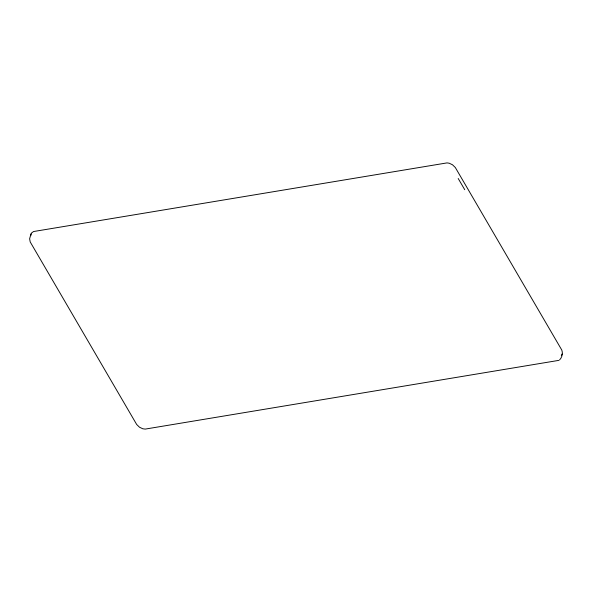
<?xml version="1.0" encoding="UTF-8"?>
<svg xmlns="http://www.w3.org/2000/svg" width="592" height="592" viewBox="0 0 592 592"><rect width="100%" height="100%" fill="white"/><g stroke="black" fill="none" stroke-linecap="round" stroke-linejoin="round"><path stroke-width="0.89" d="M30.777 235.697L31.332 233.174L33.552 231.531L447.027 162.896L449.195 163.214L452.466 164.754L455.322 167.521L561.786 350.05C563.11 353.276 562.015 357.664 559.492 360.003M30.984 233.929L29.615 238.805L30.214 241.95L136.678 424.479L139.534 427.246L142.805 428.786L145.255 429.089L558.707 360.395M562.193 354.046L561.327 355.452M458.193 178.488L464.727 189.699"/></g></svg>
